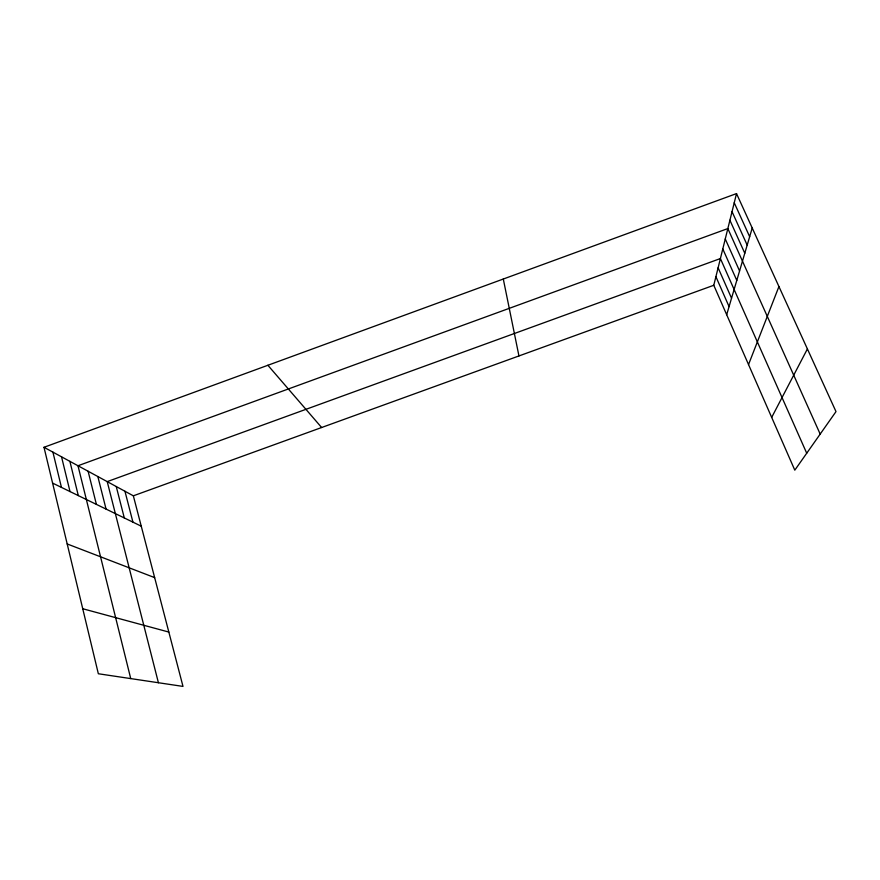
<?xml version="1.0" encoding="UTF-8"?>
<svg xmlns="http://www.w3.org/2000/svg" width="880" height="880" viewBox="0 0 880 880"><rect width="100%" height="100%" fill="white"/><g stroke="black" fill="none" stroke-linecap="round" stroke-linejoin="round"><path stroke-width="1.32" d="M736.516 193.589L836 411.609L794.805 470.162L713.779 285.274L736.516 193.589L44 447.293L98.34 673.75L182.996 686.411L133.342 495.814L44 447.293M726.682 314.71L752.224 228.008M748.528 364.573L778.932 286.55M771.683 417.395L807.4 348.942M133.342 495.814L713.779 285.274M82.742 608.74L168.839 632.071M67.199 543.95L154.649 577.621M52.591 483.098L141.262 526.196M267.883 365.266L321.629 427.515M734.239 202.763L749.661 236.698M732.039 211.651L747.186 245.113M729.905 220.242L744.788 253.242M820.182 434.093L727.837 228.569L77.99 465.751L130.735 678.59M725.263 238.964L739.574 270.952M722.788 248.952L736.791 280.401M806.718 453.222L720.401 258.555L107.217 481.624L158.411 682.737M718.113 267.795L731.544 298.21M715.913 276.694L729.069 306.614M124.949 491.249L132.935 522.148M116.248 486.53L124.311 517.957M97.845 476.531L106.062 509.091M88.11 471.251L96.404 504.394M69.883 461.351L78.309 495.594M61.534 456.808L70.015 491.568M52.91 452.122L61.446 487.399M503.294 279.026L518.947 355.938"/></g></svg>
